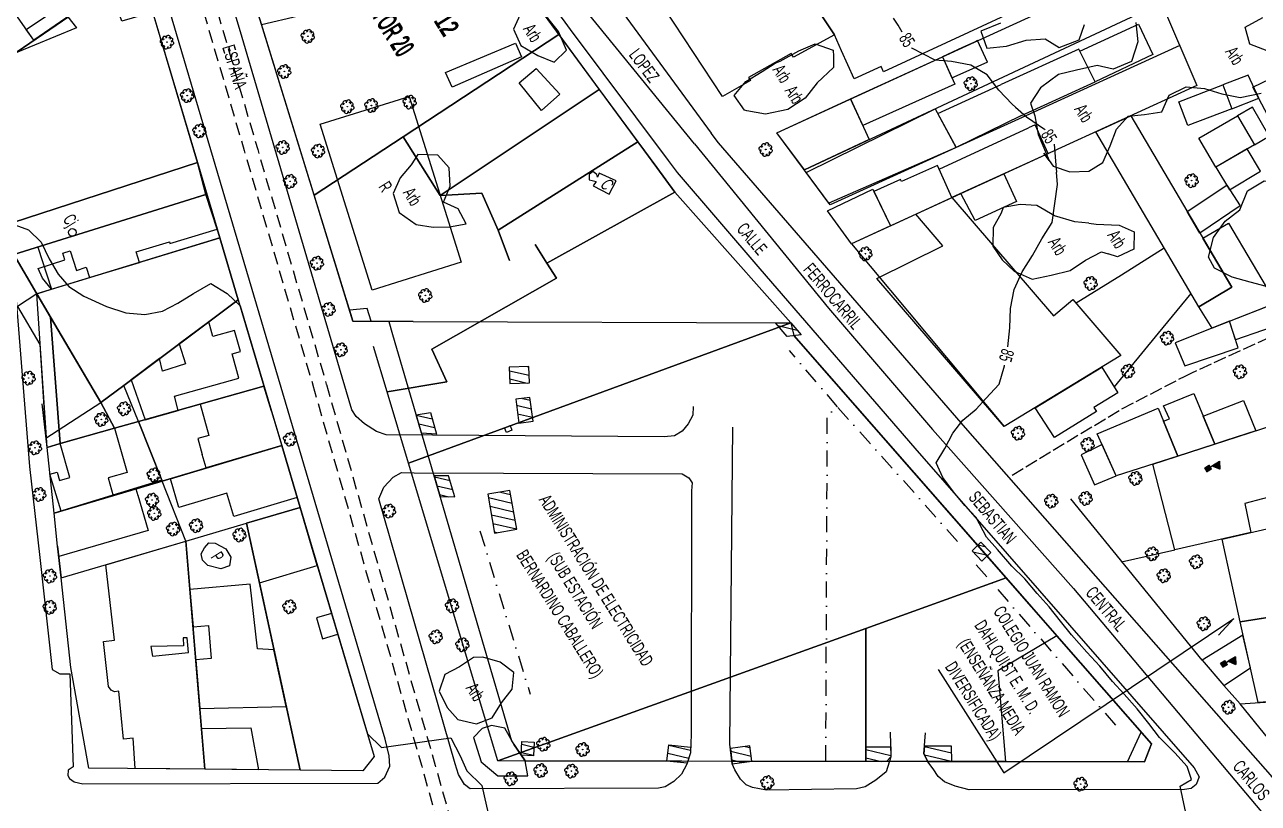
# Model space of a CAD drawing. Header units: millimetres. Extents: x 438774 to 440085, y 7202522 to 7203572.
# Drawn here: x 438891.7 to 439084, y 7203254.6 to 7203375.9 of the extents above; entities that cross this region are included whole.
import ezdxf

# ---------------------------------------------------------------- set-up
doc = ezdxf.new("R2010")
doc.units = ezdxf.units.MM
for name, pattern in [('00', [10, 0, -10]), ('06', [3, 2, -1]), ('17', [2.5, 2, -0.5]), ('DASHDOT2', [0.5, 0.25, -0.125, 0, -0.125])]:
    doc.linetypes.add(name, pattern=pattern)
for name, color, linetype in [('0211', 255, 'Continuous'), ('0220', 7, 'Continuous'), ('0222', 7, 'Continuous'), ('0409', 4, 'DASHDOT2'), ('0505', 1, 'Continuous'), ('0506', 1, 'Continuous'), ('0603', 1, 'Continuous'), ('0604', 7, 'Continuous'), ('0611', 30, 'Continuous'), ('0612', 7, 'Continuous'), ('0623', 30, 'Continuous'), ('0625', 7, 'Continuous'), ('0626', 7, 'Continuous'), ('0703', 6, 'Continuous'), ('0705', 242, 'Continuous'), ('0707', 7, 'Continuous'), ('0801', 10, 'Continuous'), ('0803', 160, 'Continuous'), ('0804', 170, 'Continuous'), ('0811', 10, 'Continuous'), ('0812', 7, 'Continuous'), ('0819', 10, 'Continuous'), ('0820', 7, 'Continuous'), ('0857', 255, 'Continuous'), ('0858', 7, 'Continuous'), ('1005', 3, 'Continuous'), ('1006', 3, 'Continuous'), ('1007', 3, 'Continuous'), ('curso de agua', 4, 'Continuous')]:
    doc.layers.add(name, color=color, linetype=linetype)
doc.styles.add('02', font='swissc.ttf')
doc.styles.add('03', font='swisscb.ttf')
doc.styles.add('04', font='swisscb.ttf')
doc.styles.get("Standard").update_dxf_attribs({"font": 'Arial.ttf'})
doc.linetypes.add('03', pattern='A,5,0,["I",Standard,S=2,R=0,X=0,Y=-1],0.1', length=5.1)
pattern_1 = [(347, (-5901522.1453, 3756752.6611), (0.28118881793, 1.21796258098), [])]

# ---------------------------------------------------------------- blocks, each defined once
blk = doc.blocks.new('09')
for p, q in [((-0.04, 0.01), (0.04, 0.01)), ((-0.02, 0.03), (0.02, 0.03)), ((0, 0.05), (0, 0.05)), ((-0.04, -0.01), (0.04, -0.01)), ((-0.02, -0.03), (0.02, -0.03))]:
    blk.add_line(p, q)
for points in [[(-0.61, 0.39), (-0.76, 0.34), (-0.88, 0.27), (-0.97, 0.13), (-1, 0), (-0.96, -0.15), (-0.88, -0.26), (-0.83, -0.31), (-0.73, -0.36), (-0.58, -0.38)], [(-0.12, 0.67), (-0.2, 0.77), (-0.32, 0.84), (-0.46, 0.87), (-0.62, 0.83), (-0.74, 0.77), (-0.81, 0.63), (-0.83, 0.49), (-0.83, 0.42), (-0.79, 0.32), (-0.69, 0.22), (-0.62, 0.16)], [(-0.41, 0.6), (-0.39, 0.72), (-0.35, 0.82), (-0.3, 0.88), (-0.18, 0.96), (-0.03, 1), (0.1, 0.96), (0.24, 0.87), (0.31, 0.75), (0.36, 0.62), (0.37, 0.55)], [(0.11, 0.66), (0.19, 0.71), (0.31, 0.78), (0.42, 0.81), (0.49, 0.81), (0.63, 0.78), (0.76, 0.7), (0.82, 0.58), (0.84, 0.41), (0.81, 0.28), (0.75, 0.16), (0.69, 0.06)], [(0.67, -0.42), (0.8, -0.38), (0.91, -0.29), (0.99, -0.14), (1.01, -0.01), (0.95, 0.14), (0.86, 0.24), (0.8, 0.29), (0.7, 0.32), (0.56, 0.34)], [(-0.14, -0.69), (-0.19, -0.75), (-0.3, -0.83), (-0.4, -0.87), (-0.48, -0.87), (-0.61, -0.83), (-0.74, -0.75), (-0.8, -0.63), (-0.83, -0.47), (-0.79, -0.33), (-0.7, -0.18), (-0.64, -0.12)], [(-0.38, -0.63), (-0.34, -0.76), (-0.26, -0.88), (-0.13, -0.97), (0.01, -1.01), (0.15, -0.97), (0.27, -0.88), (0.32, -0.83), (0.36, -0.73), (0.38, -0.57)], [(0.15, -0.7), (0.32, -0.83), (0.46, -0.87), (0.62, -0.85), (0.74, -0.79), (0.83, -0.66), (0.86, -0.52), (0.86, -0.45), (0.83, -0.34), (0.74, -0.24), (0.67, -0.18)]]:
    blk.add_lwpolyline(points)
blk.add_lwpolyline([(0, -0.05), (-0.05, 0), (0, 0.05), (0.05, 0)], close=True)
blk = doc.blocks.new('15')
for p, q in [((-0.38, 0.75), (0.37, 0.75)), ((-0.38, 0.73), (0.37, 0.73)), ((-0.38, 0.72), (0.37, 0.72)), ((-0.38, 0.7), (0.37, 0.7)), ((-0.38, 0.69), (0.37, 0.69)), ((-0.38, 0.67), (0.37, 0.67)), ((-0.38, 0.66), (0.37, 0.66)), ((-0.38, 0.64), (0.37, 0.64)), ((-0.38, 0.63), (0.37, 0.63)), ((-0.38, 0.61), (0.37, 0.61)), ((-0.38, 0.6), (0.37, 0.6)), ((-0.38, 0.58), (0.37, 0.58)), ((-0.38, 0.57), (0.37, 0.57)), ((-0.38, 0.55), (0.37, 0.55)), ((-0.38, 0.54), (0.37, 0.54)), ((-0.38, 0.52), (0.37, 0.52)), ((-0.38, 0.51), (0.37, 0.51)), ((-0.38, 0.49), (0.37, 0.49)), ((-0.38, 0.48), (0.37, 0.48)), ((-0.38, 0.46), (0.37, 0.46)), ((-0.38, 0.45), (0.37, 0.45)), ((-0.38, 0.43), (0.37, 0.43)), ((-0.38, 0.42), (0.37, 0.42)), ((-0.38, 0.4), (0.37, 0.4)), ((-0.38, 0.39), (0.37, 0.39)), ((-0.38, 0.37), (0.37, 0.37)), ((-0.38, 0.36), (0.37, 0.36)), ((-0.38, 0.34), (0.37, 0.34)), ((-0.38, 0.33), (0.37, 0.33)), ((-0.38, 0.31), (0.37, 0.31)), ((-0.38, 0.3), (0.37, 0.3)), ((-0.38, 0.28), (0.37, 0.28)), ((-0.38, 0.27), (0.37, 0.27)), ((-0.38, 0.25), (0.37, 0.25)), ((-0.38, 0.24), (0.37, 0.24)), ((-0.38, 0.22), (0.37, 0.22)), ((-0.38, 0.21), (0.37, 0.21)), ((-0.38, 0.19), (0.37, 0.19)), ((-0.38, 0.18), (0.37, 0.18)), ((-0.38, 0.16), (0.37, 0.16)), ((-0.38, 0.15), (0.37, 0.15)), ((-0.38, 0.13), (0.37, 0.13)), ((-0.38, 0.12), (0.37, 0.12)), ((-0.38, 0.1), (0.37, 0.1)), ((-0.38, 0.09), (0.37, 0.09)), ((-0.38, 0.07), (0.37, 0.07)), ((-0.38, 0.06), (0.37, 0.06)), ((-0.38, 0.04), (0.37, 0.04)), ((-0.38, 0.03), (0.37, 0.03)), ((-0.38, 0.01), (0.37, 0.01))]:
    blk.add_line(p, q)
for points in [[(0, 0), (0, 2.5), (1.05, 1.88), (0, 1.12)], [(-0.38, 0.75), (0.37, 0.75), (0.37, 0), (-0.38, 0)]]:
    blk.add_lwpolyline(points, close=True)
blk.add_lwpolyline([(0.01, 2.48), (0.01, 1.17), (1.02, 1.88), (0.03, 2.48), (0.03, 1.23), (0.97, 1.88), (0.04, 2.42), (0.04, 1.28), (0.93, 1.88), (0.06, 2.38), (0.06, 1.33), (0.89, 1.88), (0.07, 2.33), (0.07, 1.38), (0.84, 1.88), (0.09, 2.28), (0.09, 1.42), (0.79, 1.88), (0.1, 2.23), (0.1, 1.48), (0.75, 1.88), (0.12, 2.17), (0.12, 1.53), (0.7, 1.88), (0.13, 2.12), (0.13, 1.58), (0.66, 1.88), (0.15, 2.08), (0.15, 1.62), (0.61, 1.88), (0.16, 2.03), (0.16, 1.67), (0.55, 1.88), (0.18, 2), (0.18, 1.7), (0.51, 1.88), (0.19, 1.95), (0.19, 1.75), (0.46, 1.88), (0.21, 1.92), (0.21, 1.78), (0.42, 1.88), (0.22, 1.9), (0.22, 1.8), (0.37, 1.88), (0.24, 1.88), (0.24, 1.83), (0.3, 1.85), (0.24, 1.85)])

msp = doc.modelspace()

# ---------------------------------------------------------------- hatches: boundary and pattern name
at = {"layer": '0819'}
h = msp.add_hatch(dxfattribs=at)
h.set_pattern_fill('ANSI31', color=256, scale=10, angle=-58, style=0)
h.set_pattern_definition(pattern_1)
h.paths.add_polyline_path([(439026, 7203261.13), (439022.79, 7203261.14), (439022.79, 7203263.39), (439026.68, 7203263.4), (439026.71, 7203261.85)])
h.paths.add_polyline_path([(439040.74, 7203295.25), (439042.27, 7203293.68), (439040.87, 7203292.32), (439039.35, 7203293.9)])
h.paths.add_polyline_path([(439011.1, 7203329.41), (439012.74, 7203327.58), (439010.53, 7203327.31), (439008.75, 7203329.42)])
h.paths.add_polyline_path([(438955.52, 7203305.6), (438956.46, 7203302.38), (438958.77, 7203302.34), (438957.79, 7203305.62)])
h.paths.add_polyline_path([(438969.1, 7203262.12), (438969.22, 7203264.24), (438971.11, 7203264.13), (438971, 7203262.02)])
h.paths.add_polyline_path([(439002, 7203260.73), (439005.05, 7203261.17), (439004.71, 7203263.57), (439001.7, 7203263.14)])
h.paths.add_polyline_path([(438994.95, 7203260.84), (438991.81, 7203261.18), (438992.1, 7203263.72), (438995.5, 7203263.35), (438995.48, 7203262.48)])
h.paths.add_polyline_path([(438970.29, 7203322.63), (438967.25, 7203322.54), (438967.34, 7203319.98), (438970.37, 7203320.07)])
h.paths.add_polyline_path([(438970.94, 7203314.1), (438970.47, 7203317.81), (438968.24, 7203317.53), (438968.71, 7203313.82)])
h.paths.add_polyline_path([(438953.56, 7203312.27), (438952.73, 7203315.13), (438954.96, 7203315.48), (438955.88, 7203312.1)])
h.paths.add_polyline_path([(438963.92, 7203302.73), (438964.96, 7203296.69), (438968.4, 7203297.29), (438967.34, 7203303.32)])
h = msp.add_hatch(dxfattribs=at)
h.set_pattern_fill('ANSI31', color=256, scale=10, angle=-58, style=0)
h.set_pattern_definition(pattern_1)
h.paths.add_polyline_path([(439002, 7203260.73), (439005.05, 7203261.17), (439004.71, 7203263.57), (439001.7, 7203263.14)])
h.paths.add_polyline_path([(439002.66, 7203201.93), (438999.9, 7203201.06), (439000.83, 7203198.18), (439003.66, 7203199.08)], flags=16)
h.paths.add_polyline_path([(439016.4, 7203200.68), (439018.96, 7203196.45), (439016.7, 7203195.04), (439015.55, 7203194.24), (439016.04, 7203193.22), (439014.16, 7203191.96), (439010.13, 7203197.63), (439012.32, 7203199), (439011.7, 7203200.27), (439013.56, 7203201.34), (439014.34, 7203200.09)], flags=16)
h.paths.add_polyline_path([(439020.77, 7203216.37), (439031.97, 7203198.1), (439030.26, 7203197.03), (439029.56, 7203197.43), (439025.96, 7203197.1), (439019.16, 7203206.15), (439022.64, 7203208.23), (439018.24, 7203215.4)], flags=16)
h.paths.add_polyline_path([(438979.89, 7203206.02), (439006.02, 7203212.87), (439007.61, 7203206.84), (439010.67, 7203207.64), (439009.09, 7203213.68), (439013.35, 7203214.8), (439013.79, 7203213.12), (439015.3, 7203213.51), (439014.86, 7203215.19), (439017.34, 7203215.84), (439012.18, 7203231.85), (439007.24, 7203230.64), (439003.89, 7203239.71), (439007.13, 7203240.83), (439006.4, 7203244.55), (439018.12, 7203244.55), (439019.43, 7203241.05), (439027.45, 7203243.94), (439029.36, 7203238.44), (439021.36, 7203235.62), (439022.18, 7203233.31), (439023.19, 7203233.66), (439024.9, 7203228.8), (439028.23, 7203229.97), (439033.08, 7203216.21), (439036.67, 7203217.47), (439038.51, 7203212.19), (439037.59, 7203211.87), (439037.91, 7203210.95), (439038.83, 7203211.26), (439043.39, 7203198.19), (439040.3, 7203197.11), (439039.83, 7203198.48), (439038.02, 7203197.84), (439039.25, 7203194.3), (439041.9, 7203195.23), (439042.39, 7203193.53), (439017.45, 7203187.05), (439017.11, 7203188.37), (439014.16, 7203187.6), (439014.5, 7203186.29), (438988.83, 7203179.62)])
h = msp.add_hatch(dxfattribs=at)
h.set_pattern_fill('ANSI31', color=256, scale=10, angle=-58, style=0)
h.set_pattern_definition(pattern_1)
h.paths.add_polyline_path([(439032.48, 7203261.13), (439036.18, 7203261.11), (439036.14, 7203263.51), (439031.94, 7203263.52), (439031.85, 7203262.3)])

# ---------------------------------------------------------------- linework, layer by layer
at = {"layer": '0211', "linetype": '06', "flags": 128}
for points in [[(438859.81, 7203556.96), (438864.48, 7203547.19), (438870.17, 7203535.26), (438878.94, 7203509.2), (438885.21, 7203491.37), (438891.82, 7203469.71), (438904.26, 7203427.29), (438917.25, 7203385.95), (438925.92, 7203356.29), (438936.62, 7203319.77)], [(438936.62, 7203319.77), (438936.63, 7203319.71), (438953.6, 7203260.37), (438958.22, 7203243.97), (438972.02, 7203204.39), (438988.86, 7203156.88), (439011.03, 7203091.99), (439026.86, 7203043.33), (439035.12, 7203019.93), (439048.27, 7202981.12), (439066.84, 7202927.56), (439086.2, 7202870.18), (439102.38, 7202822.58), (439121.32, 7202767.09), (439140.64, 7202709.53), (439169.58, 7202624.26), (439177.4, 7202600.35), (439193.97, 7202552.48), (439203.7, 7202523.15)]]:
    msp.add_lwpolyline(points, dxfattribs=at)
at = {"layer": '0409', "ltscale": 10, "flags": 128}
for points in [[(439016.57, 7203261.15), (439016.8, 7203315.13), (439018.46, 7203316.27), (439010.92, 7203325.11)], [(439018.46, 7203316.27), (439037.13, 7203295.37)], [(438962.68, 7203297.05), (438970.49, 7203271.6)], [(439040.01, 7203291.75), (439062.44, 7203265.95)]]:
    msp.add_lwpolyline(points, dxfattribs=at)
at = {"layer": '0505', "linetype": 'Continuous', "flags": 128}
for points, elevation in [([(439028.47, 7203374.72), (439027.82, 7203375.77), (439027.1, 7203376.89)], 85), ([(439046.12, 7203363.03), (439045.61, 7203363.49), (439043.55, 7203365.67), (439041.72, 7203368.04), (439039.15, 7203369.59), (439036.16, 7203370.11), (439033.63, 7203370.35), (439029.95, 7203372.2)], 85), ([(439046.12, 7203363.03), (439047.86, 7203361.5), (439050.63, 7203359.59)], 85), ([(439052.14, 7203357.26), (439052.43, 7203353.98), (439052.52, 7203352.91)], 85), ([(439044.94, 7203325.7), (439045.25, 7203328.68), (439045.34, 7203331.68), (439045.92, 7203334.62), (439047.16, 7203337.36), (439048.75, 7203339.9), (439050.24, 7203342.5), (439051.83, 7203345.05), (439052.26, 7203348.01), (439052.66, 7203350.99), (439052.52, 7203352.91)], 85), ([(438889.61, 7203344.93), (438892.3, 7203343.93), (438894.29, 7203341.99), (438895.55, 7203339.42), (438896.96, 7203337.01), (438898.59, 7203335.09), (438900.94, 7203333.59), (438904.47, 7203331.99), (438907.49, 7203331.01), (438910.45, 7203330.74), (438913.2, 7203331.26), (438915.62, 7203332.49), (438918.06, 7203334.02), (438920.72, 7203335.54), (438923.3, 7203333.98), (438925.29, 7203332.09), (438930.17, 7203315.69)], 90), ([(439074.3, 7203245.56), (439071.77, 7203257.28), (439073.53, 7203258.29), (439072.86, 7203260.36), (439070.98, 7203262.46), (439068.59, 7203264.87), (439066.92, 7203267.04), (439065.07, 7203269.32), (439063.04, 7203271.59), (439061.26, 7203273.59), (439059.25, 7203275.98), (439057.26, 7203278.16), (439054.87, 7203280.84), (439053.12, 7203282.96), (439051.39, 7203285.21), (439049.5, 7203287.28), (439047.56, 7203289.57), (439045.57, 7203291.55), (439043.34, 7203294.11), (439041.62, 7203296.04), (439039.98, 7203299.11), (439038.21, 7203300.98), (439036.44, 7203303.12), (439034.8, 7203305.35), (439033.78, 7203307.64), (439035.09, 7203309.84), (439036.38, 7203312.24), (439037.94, 7203314.27), (439040.01, 7203315.99), (439041.52, 7203317.67), (439043.56, 7203319.86), (439044.39, 7203322.75)], 85), ([(438930.17, 7203315.69), (438945.13, 7203265.43), (438947.34, 7203263.3), (438958.15, 7203264.82), (438959.57, 7203261.98), (438960.61, 7203259.66), (438962.98, 7203257.39), (438965.28, 7203247.06), (438967.64, 7203246.18), (438968.74, 7203244.55), (438993.06, 7203244.55), (438996.91, 7203222.4), (438995.92, 7203220), (438994.96, 7203218.14), (438995.25, 7203214.82), (438996.17, 7203212.18), (438997.49, 7203209), (438998.89, 7203206.6), (439000.2, 7203204.06), (439001.2, 7203201.57)], 90)]:
    msp.add_lwpolyline(points, dxfattribs=dict(at, elevation=elevation))
at = {"layer": '0505', "linetype": '00', "elevation": 85, "flags": 128}
for points in [[(439029.95, 7203372.2), (439028.47, 7203374.72)], [(439050.63, 7203359.59), (439052.14, 7203357.26)], [(439044.39, 7203322.75), (439044.94, 7203325.7)]]:
    msp.add_lwpolyline(points, dxfattribs=at)
at = {"layer": '0603', "linetype": 'Continuous', "flags": 128}
for points in [[(438932.35, 7203317.08), (438908.67, 7203397.13), (438878.65, 7203497.93), (438877.3, 7203501.23), (438875.93, 7203504)], [(438940.79, 7203322.4), (438925.35, 7203374.77), (438909.95, 7203425.82)], [(438944.69, 7203313.7), (438943.36, 7203314.84), (438942.71, 7203315.89), (438940.79, 7203322.4)], [(438947.84, 7203258.67), (438948.65, 7203260.38), (438948.52, 7203262), (438947.88, 7203264.59), (438932.35, 7203317.08)], [(438961.14, 7203256.88), (438960.27, 7203257.54), (438959.33, 7203259.1), (438958.82, 7203260.77), (438946.93, 7203302.05), (438947.69, 7203303.83)], [(438995.57, 7203265.37), (438995.48, 7203262.48), (438994.92, 7203260.72), (438994.06, 7203259.16), (438992.91, 7203258.01), (438991.56, 7203257.17), (438990.5, 7203256.94), (438961.14, 7203256.88)], [(439074.76, 7203258.75), (439074.3, 7203257.51), (439073.51, 7203256.91), (439072.45, 7203256.73), (439038.9, 7203256.71), (439036.7, 7203257.28), (439035.07, 7203257.96), (439034.09, 7203258.78), (439033.29, 7203259.95), (439032.48, 7203261.07), (439031.85, 7203262.3), (439032.08, 7203265.59)], [(439026.71, 7203261.85), (439025.96, 7203259.5), (439024.36, 7203258.22), (439022.71, 7203257.18), (439021.35, 7203256.86), (439007.35, 7203256.66), (439005.14, 7203257.08), (439004.17, 7203257.49), (439003.29, 7203258.39), (439002.4, 7203259.81)], [(438898.51, 7203259.76), (438898.46, 7203258.95), (438898.72, 7203258.48), (438899.44, 7203257.94), (438900.79, 7203257.65), (438946.78, 7203257.76), (438947.84, 7203258.67)]]:
    msp.add_lwpolyline(points, dxfattribs=at)
at = {"layer": '0611', "linetype": 'Continuous', "flags": 128}
for points in [[(438909.95, 7203425.82), (438910.41, 7203427.55), (438911.33, 7203428.12), (438913.41, 7203428.89), (438931.47, 7203434.52), (438933.22, 7203434.44), (438934.47, 7203433.69), (438935.75, 7203431.84), (438961.27, 7203396.42), (438976.75, 7203375.1), (438991.98, 7203354.73)], [(439004.28, 7203429.3), (438966.5, 7203412.36), (438965.28, 7203411.87), (438964.53, 7203411.39), (438963.87, 7203410.59), (438963.57, 7203409.68), (438963.41, 7203409.08), (438963.32, 7203408.56), (438963.28, 7203407.9), (438963.31, 7203407.49), (438963.43, 7203407.12), (438998.72, 7203358.97)], [(439087.14, 7203257.64), (439086.45, 7203258.31), (439085.87, 7203259.04), (439080.45, 7203265.19), (439038.34, 7203313.06), (438999.84, 7203357.45), (438998.72, 7203358.97)], [(438991.98, 7203354.73), (438993.38, 7203352.83), (439006.31, 7203337.83), (439030.46, 7203309.94), (439073.99, 7203260.14), (439074.76, 7203258.75)], [(438887.18, 7203288.56), (438880.79, 7203351.15), (438883.13, 7203351.73), (438889.97, 7203338.15), (438892.49, 7203307.05), (438894.08, 7203292.91)], [(438995.88, 7203316.42), (438995.83, 7203315.08), (438995.11, 7203313.68), (438994.16, 7203312.55), (438993, 7203311.86), (438991.4, 7203311.7), (438948.04, 7203311.97), (438946.53, 7203312.52), (438944.69, 7203313.7)], [(439002.4, 7203259.81), (439002, 7203260.73), (439001.61, 7203263.82), (439002.06, 7203313.17)], [(438947.69, 7203303.83), (438949.16, 7203305.39), (438950.43, 7203306.11), (438952.44, 7203306.07), (438994.16, 7203305.94), (438995.24, 7203305.31), (438995.73, 7203304.52), (438995.66, 7203303.27), (438995.57, 7203265.37)], [(438894.07, 7203292.91), (438896.03, 7203275.47), (438897.21, 7203274.76), (438898.76, 7203274.77), (438899.3, 7203260.3), (438898.51, 7203259.76)], [(439026.62, 7203265.67), (439026.71, 7203261.85)]]:
    msp.add_lwpolyline(points, dxfattribs=at)
at = {"layer": '0623', "linetype": '17', "flags": 128}
for points in [[(439072.57, 7203321.15), (439073.58, 7203321.66), (439086.34, 7203327.45), (439095.09, 7203331.92), (439103.5, 7203335.65), (439121.45, 7203343.49), (439126.06, 7203345.69), (439139.65, 7203351.69), (439153.29, 7203357.51), (439163.39, 7203359.94), (439172, 7203359.46), (439187.7, 7203359.29), (439203.14, 7203357.68), (439212.76, 7203357.83), (439222.1, 7203358.88), (439227.42, 7203358.08)], [(439045.6, 7203305.7), (439062.54, 7203315.96), (439072.57, 7203321.15)]]:
    msp.add_lwpolyline(points, dxfattribs=at)
at = {"layer": '0625', "linetype": '03', "flags": 128}
for points in [[(438996.11, 7203357.33), (438979.61, 7203377.56), (438957.44, 7203406.97), (438938.85, 7203435.12), (438911.64, 7203479.23), (438908.69, 7203483.53), (438903.22, 7203492.45), (438898.42, 7203499.53), (438892.43, 7203506.96), (438885.09, 7203516.71), (438876.89, 7203526.94), (438868.33, 7203536.55), (438859.51, 7203544.6), (438851.03, 7203552.09), (438845.79, 7203556.96)], [(438996.11, 7203357.33), (439016.98, 7203331.71), (439033.19, 7203312.84), (439055.15, 7203288.07), (439081.99, 7203256.25), (439096.88, 7203238.54), (439112.87, 7203221.86), (439133.59, 7203197.24), (439164.21, 7203160.13), (439195.54, 7203121.85), (439209.33, 7203104.61)]]:
    msp.add_lwpolyline(points, dxfattribs=at)
at = {"layer": '0703', "linetype": 'Continuous', "flags": 128}
for points in [[(438891.26, 7203446.38), (438895.12, 7203433.45), (438897.03, 7203427.03), (438899.53, 7203418.68), (438904.08, 7203403.41), (438909.64, 7203384.72), (438918.65, 7203354.41), (438920.12, 7203349.47), (438922.15, 7203342.68), (438925.01, 7203333.04), (438929.02, 7203319.56), (438930.18, 7203315.7)], [(438952.27, 7203329.65), (438942.88, 7203329.68), (438936.82, 7203349.3), (438928.61, 7203375.89), (438926.03, 7203384.25), (438922.03, 7203397.22), (438913.6, 7203424.52), (438914.71, 7203426.59), (438931.02, 7203431.63), (438933.75, 7203430.34), (438944.16, 7203416.19), (438950.15, 7203408.06), (438956.18, 7203399.85), (438974.98, 7203374.32), (438981.26, 7203365.78), (438987.25, 7203357.64), (438990.22, 7203353.61)], [(438990.22, 7203353.61), (438993.02, 7203349.81), (439011.1, 7203329.41), (439011.58, 7203327.45), (439044.66, 7203289.7), (439052.57, 7203280.67), (439067.3, 7203263.87), (439066.21, 7203261.07), (439044.55, 7203261.11), (439022.79, 7203261.14), (438965.45, 7203261.23), (438951.55, 7203307.6), (438948.22, 7203318.69), (438946.1, 7203325.76)], [(438930.17, 7203315.69), (438931.78, 7203310.31), (438934.64, 7203300.68), (438937.33, 7203291.64), (438946.18, 7203261.9), (438944.44, 7203259.65), (438934.67, 7203259.75), (438919.8, 7203259.91), (438901.75, 7203260.09), (438898.9, 7203275.74), (438897.39, 7203289.72), (438896.86, 7203294.66)]]:
    msp.add_lwpolyline(points, dxfattribs=at)
at = {"layer": '0705', "linetype": 'Continuous', "flags": 128}
for points in [[(438845.31, 7203379.44), (438862.31, 7203386.37), (438904.08, 7203403.41), (438909.64, 7203384.72), (438877.5, 7203362.77), (438881.95, 7203354.7), (438879.23, 7203352.79), (438858.84, 7203353.28), (438848.6, 7203371.06), (438849.78, 7203371.75), (438845.88, 7203378.48)], [(438956.18, 7203399.85), (438974.98, 7203374.32), (438950.72, 7203358.41), (438936.82, 7203349.3), (438928.61, 7203375.89), (438934.4, 7203377.27), (438941.63, 7203384.77)], [(438909.64, 7203384.72), (438918.65, 7203354.41), (438920.12, 7203349.47), (438893.76, 7203341.22), (438895.91, 7203334.67), (438922.15, 7203342.68), (438925.01, 7203333.04), (438907.19, 7203319.7), (438903.59, 7203317.01), (438895.75, 7203330.34), (438893.61, 7203333.96), (438890.02, 7203340.06), (438887.65, 7203344.35), (438881.9, 7203354.78), (438877.5, 7203362.77)], [(438974.98, 7203374.32), (438981.26, 7203365.78), (438956.48, 7203349.25), (438950.72, 7203358.41)], [(438981.26, 7203365.78), (438987.25, 7203357.64), (438965.53, 7203343.88), (438962.96, 7203349.64), (438956.48, 7203349.25)], [(438922.15, 7203342.68), (438920.12, 7203349.47), (438893.76, 7203341.22), (438895.91, 7203334.67)], [(438973.12, 7203338.73), (438993.02, 7203349.81), (439011.1, 7203329.41), (438951.55, 7203307.6), (438948.22, 7203318.69), (438957.49, 7203320.27), (438955.15, 7203325.33), (438974.58, 7203336.39)], [(438893.61, 7203333.96), (438893.61, 7203333.96), (438895.75, 7203330.34), (438897.28, 7203310.62), (438895.21, 7203310.03)], [(438925.01, 7203333.04), (438929.02, 7203319.56), (438909.45, 7203314.05), (438905.74, 7203313.01), (438903.59, 7203317.01), (438907.19, 7203319.7)], [(438895.75, 7203330.34), (438903.59, 7203317.01), (438905.74, 7203313.01), (438897.28, 7203310.62)], [(438951.55, 7203307.6), (439011.1, 7203329.41), (439011.58, 7203327.45), (439044.66, 7203289.7), (439022.81, 7203281.85), (438965.45, 7203261.23)], [(438896.31, 7203299.79), (438895.21, 7203310.03), (438897.28, 7203310.62), (438905.74, 7203313.01), (438909.45, 7203314.05), (438913.09, 7203304.91)], [(438928.31, 7203288.92), (438934.67, 7203259.75), (438919.8, 7203259.91), (438916.86, 7203295.44), (438926.28, 7203298.21)], [(438897.39, 7203289.72), (438916.86, 7203295.44), (438919.8, 7203259.91), (438901.75, 7203260.09), (438898.9, 7203275.74)], [(438928.31, 7203288.92), (438937.33, 7203291.64), (438946.18, 7203261.9), (438944.44, 7203259.65), (438934.67, 7203259.75)], [(439022.81, 7203281.85), (439044.66, 7203289.7), (439052.57, 7203280.67), (439043.35, 7203275.26), (439044.55, 7203261.11), (439022.79, 7203261.14)], [(438965.45, 7203261.23), (439022.81, 7203281.85), (439022.79, 7203261.14)], [(439044.55, 7203261.11), (439066.21, 7203261.07), (439067.3, 7203263.87), (439052.57, 7203280.67), (439043.35, 7203275.26)]]:
    msp.add_lwpolyline(points, close=True, dxfattribs=at)
for points in [[(438952.27, 7203329.65), (438942.88, 7203329.68), (438936.82, 7203349.3), (438950.72, 7203358.41), (438956.48, 7203349.25), (438962.96, 7203349.64), (438965.53, 7203343.88), (438967.28, 7203339.13)], [(438967.28, 7203339.13), (438965.53, 7203343.88), (438987.25, 7203357.64), (438990.22, 7203353.61)], [(438990.22, 7203353.61), (438993.02, 7203349.81), (438973.12, 7203338.73), (438971.29, 7203341.66)], [(438971.29, 7203341.66), (438973.12, 7203338.73), (438974.58, 7203336.39), (438955.15, 7203325.33), (438957.49, 7203320.27), (438948.22, 7203318.69), (438946.1, 7203325.76)], [(438896.86, 7203294.67), (438896.31, 7203299.79), (438913.09, 7203304.91), (438909.45, 7203314.05), (438929.02, 7203319.56), (438930.18, 7203315.7)], [(438930.17, 7203315.69), (438931.78, 7203310.31), (438913.14, 7203304.77), (438913.09, 7203304.91)], [(438896.86, 7203294.66), (438897.39, 7203289.72), (438916.86, 7203295.44), (438926.28, 7203298.21), (438934.64, 7203300.68), (438931.78, 7203310.31), (438913.14, 7203304.77), (438913.09, 7203304.91)]]:
    msp.add_lwpolyline(points, dxfattribs=at)
at = {"layer": '0705'}
msp.add_lwpolyline([(438934.64, 7203300.68), (438926.28, 7203298.21), (438928.31, 7203288.92), (438937.33, 7203291.64), (438934.64, 7203300.68)], close=True, dxfattribs=at)
at = {"layer": '0707', "linetype": 'Continuous', "flags": 128}
for points in [[(438891.26, 7203446.38), (438895.12, 7203433.45), (438897.03, 7203427.03), (438904.08, 7203403.41), (438909.64, 7203384.72), (438918.65, 7203354.41), (438922.15, 7203342.68), (438925.01, 7203333.04), (438929.02, 7203319.56), (438930.18, 7203315.7)], [(438990.22, 7203353.61), (438933.75, 7203430.34), (438931.02, 7203431.63), (438914.71, 7203426.59), (438913.6, 7203424.52), (438942.88, 7203329.68), (438952.27, 7203329.65)], [(439060.66, 7203398.08), (439068.88, 7203379.24), (439043.4, 7203367.34)], [(438890.02, 7203340.06), (438887.65, 7203344.35), (438877.5, 7203362.77), (438909.64, 7203384.72)], [(439039.73, 7203373.16), (439066.23, 7203385.32)], [(439068.88, 7203379.24), (439074.39, 7203366.39), (439050.81, 7203355.61)], [(439008.96, 7203359.05), (439039.73, 7203373.16)], [(439071.73, 7203372.61), (439047.14, 7203361.42)], [(439043.4, 7203367.34), (439013.28, 7203353.28)], [(439047.14, 7203361.42), (439017.26, 7203347.81), (439008.96, 7203359.05)], [(439050.81, 7203355.61), (439020.56, 7203341.76)], [(438887.65, 7203344.35), (438918.65, 7203354.41)], [(438952.26, 7203329.65), (439011.1, 7203329.41), (438993.02, 7203349.81), (438990.22, 7203353.61)], [(438925.01, 7203333.04), (438907.19, 7203319.7), (438903.59, 7203317.01), (438893.61, 7203333.96), (438890.02, 7203340.06), (438920.12, 7203349.47)], [(438922.15, 7203342.68), (438893.61, 7203333.96)], [(439020.56, 7203341.76), (439044.37, 7203313.27)], [(439069.3, 7203341.05), (439062.63, 7203336.88)], [(439062.63, 7203336.88), (439055.57, 7203332.49)], [(439073.44, 7203334.01), (439068.35, 7203327.83)], [(438948.47, 7203329.66), (438949.07, 7203327.63)], [(438949.07, 7203327.63), (438967.61, 7203264.31), (438969.71, 7203261.22), (439066.21, 7203261.07), (439067.3, 7203263.87), (439011.58, 7203327.45)], [(439068.35, 7203327.83), (439061.48, 7203319.48)], [(438929.02, 7203319.56), (438909.45, 7203314.05), (438895.21, 7203310.03)], [(438913.09, 7203304.91), (438909.45, 7203314.05), (438907.19, 7203319.7)], [(438896.86, 7203294.66), (438896.31, 7203299.77), (438895.21, 7203310.03), (438894.47, 7203316.81)], [(438930.17, 7203315.69), (438931.78, 7203310.31), (438934.64, 7203300.68), (438946.18, 7203261.9), (438944.44, 7203259.65), (438934.67, 7203259.75), (438919.8, 7203259.91), (438901.75, 7203260.09)], [(438912.61, 7203304.61), (438913.14, 7203304.77), (438931.78, 7203310.31)], [(438896.31, 7203299.77), (438912.62, 7203304.62)], [(438916.86, 7203295.44), (438913.14, 7203304.77), (438913.09, 7203304.91)], [(439075.21, 7203276.91), (439054.76, 7203302)], [(438897.39, 7203289.72), (438916.86, 7203295.44), (438926.28, 7203298.21), (438934.64, 7203300.68)], [(438926.28, 7203298.21), (438934.67, 7203259.75)], [(438898.9, 7203275.74), (438897.39, 7203289.72), (438896.86, 7203294.66)], [(438916.86, 7203295.44), (438919.8, 7203259.91)], [(439062.64, 7203292.23), (439070.93, 7203294.07)], [(439078.59, 7203272.93), (439081.13, 7203270.1)]]:
    msp.add_lwpolyline(points, dxfattribs=at)
at = {"layer": '0801', "linetype": 'Continuous', "flags": 128}
for points in [[(439000.49, 7203364.7), (438988.44, 7203383.02), (439006.15, 7203394.68), (439015.19, 7203380.89), (439013.94, 7203380.31), (439017.91, 7203374.28), (439011.54, 7203370.82), (439011.18, 7203371.37), (439004.52, 7203367.64), (439004.81, 7203367.2), (439000.49, 7203364.7)], [(438878.31, 7203363.33), (438893.14, 7203373.46), (438879.25, 7203393.29), (438873.76, 7203391.05), (438873.93, 7203390.61), (438864.36, 7203384.04), (438878.31, 7203363.33)], [(438905.06, 7203381.59), (438898.46, 7203377.08), (438899.82, 7203375.36), (438890, 7203371.31), (438878.31, 7203363.33), (438887.65, 7203344.35), (438918.65, 7203354.41), (438911.69, 7203377.84), (438906.86, 7203376.41), (438905.06, 7203381.59)], [(438899.8, 7203378.01), (438893.14, 7203373.46), (438891.97, 7203375.12), (438899.18, 7203380.02), (438899.8, 7203378.01)], [(439056.17, 7203371.76), (439065.28, 7203375.94), (439067.55, 7203371.2), (439058.53, 7203366.96), (439056.17, 7203371.76)], [(438969.14, 7203370.87), (438958.36, 7203366.12), (438957.33, 7203368.44), (438968.2, 7203372.99), (438969.14, 7203370.87)], [(438971.43, 7203369.06), (438975.13, 7203365.03), (438972.25, 7203362.52), (438968.78, 7203366.81), (438971.43, 7203369.06)], [(439020.44, 7203364.32), (439034.75, 7203370.87), (439036.66, 7203366.61), (439022.33, 7203360.17), (439020.44, 7203364.32)], [(439092.5, 7203364.03), (439085.9, 7203360.84), (439083.12, 7203366.14), (439089.91, 7203369.39), (439092.5, 7203364.03)], [(439078.42, 7203366.48), (439079.84, 7203362.78), (439084.03, 7203364.4), (439082.4, 7203368.01), (439078.42, 7203366.48)], [(439071.58, 7203363.86), (439078.42, 7203366.48), (439079.84, 7203362.78), (439073, 7203360.16), (439071.58, 7203363.86)], [(438951.66, 7203364.69), (438959.73, 7203338.87), (438945.88, 7203334.53), (438937.78, 7203360.36), (438951.66, 7203364.69)], [(439008.96, 7203359.05), (439020.44, 7203364.32), (439023.34, 7203357.97), (439013.25, 7203353.25), (439008.96, 7203359.05)], [(439036.9, 7203356.75), (439017.05, 7203348.09), (439013.52, 7203352.87), (439033.63, 7203362.78), (439036.9, 7203356.75)], [(439064.08, 7203361.67), (439079.82, 7203334.99), (439074.67, 7203331.94), (439058.62, 7203359.17), (439064.08, 7203361.67)], [(439080.74, 7203361.69), (439083.37, 7203357.18), (439077.34, 7203353.67), (439074.71, 7203358.18), (439080.74, 7203361.69)], [(439080.74, 7203361.69), (439083.37, 7203357.18), (439085.68, 7203358.51), (439083.05, 7203363.03), (439080.74, 7203361.69)], [(439079.48, 7203350.17), (439084.29, 7203353.03), (439082.23, 7203356.52), (439077.34, 7203353.67), (439079.48, 7203350.17)], [(438918.65, 7203354.41), (438887.65, 7203344.35), (438890.02, 7203340.06), (438919.94, 7203349.42), (438918.65, 7203354.41)], [(439026.67, 7203344.55), (439036.23, 7203348.94), (439033.97, 7203353.96), (439028.35, 7203351.44), (439028.2, 7203351.78), (439024.03, 7203349.91), (439026.67, 7203344.55)], [(438983.9, 7203351.54), (438981.27, 7203352.76), (438980.97, 7203352.14), (438980.89, 7203352.55), (438980.27, 7203353.01), (438979.7, 7203352.55), (438979.7, 7203351.7), (438980.18, 7203351.59), (438980.78, 7203351.45), (438980.32, 7203350.79), (438982.82, 7203349.45), (438983.9, 7203351.54)], [(439037.63, 7203349.58), (439044.29, 7203352.62), (439046.27, 7203348.31), (439039.86, 7203345.35), (439037.63, 7203349.58)], [(439020.56, 7203341.76), (439016.85, 7203346.9), (439023.87, 7203350.24), (439026.67, 7203344.55), (439020.56, 7203341.76)], [(439072.89, 7203346.75), (439079.05, 7203350.87), (439081.16, 7203347.64), (439074.85, 7203343.42), (439072.89, 7203346.75)], [(438919.94, 7203349.42), (438890.02, 7203340.06), (438893.61, 7203333.96), (438895.91, 7203334.67), (438894.52, 7203336.38), (438893.82, 7203337.9), (438898, 7203339.23), (438897.67, 7203340.26), (438898.83, 7203340.63), (438899.78, 7203337.6), (438901.31, 7203338.08), (438901.81, 7203336.47), (438909.6, 7203338.85), (438909.11, 7203340.47), (438914.28, 7203342.06), (438914.37, 7203341.77), (438921.75, 7203344.02), (438919.94, 7203349.42)], [(439036.23, 7203348.94), (439052.07, 7203330.5), (439055.07, 7203333.08), (439062.55, 7203324.36), (439044.37, 7203313.27), (439024.53, 7203336.34), (439034.8, 7203341.44), (439030.57, 7203346.34), (439036.23, 7203348.94)], [(439074.67, 7203331.94), (439079.82, 7203334.99), (439075.33, 7203342.62), (439079.33, 7203344.97), (439086.69, 7203332.51), (439076.79, 7203328.63), (439074.67, 7203331.94)], [(438922.15, 7203342.68), (438893.61, 7203333.96), (438903.59, 7203317.01), (438925.01, 7203333.04), (438922.15, 7203342.68)], [(438903.59, 7203317.01), (438893.61, 7203333.96), (438890.62, 7203331.99), (438894.09, 7203326.06), (438895.05, 7203311.47), (438903.59, 7203317.01)], [(439079.45, 7203329.68), (439087.57, 7203332.86), (439088.8, 7203329.7), (439080.4, 7203326.79), (439079.45, 7203329.68)], [(438942.88, 7203329.68), (438945.7, 7203329.68), (438945.11, 7203331.68), (438942.34, 7203331.42), (438942.88, 7203329.68)], [(438910.51, 7203314.35), (438915.67, 7203315.8), (438915.05, 7203317.99), (438925.11, 7203320.82), (438924.04, 7203324.62), (438925.35, 7203324.99), (438924.43, 7203328.25), (438921.06, 7203327.3), (438920.4, 7203329.6), (438915.82, 7203326.17), (438916.79, 7203323.03), (438913.21, 7203321.93), (438912.74, 7203323.86), (438908.32, 7203320.55), (438910.51, 7203314.35)], [(439079.45, 7203329.68), (439070.99, 7203326.34), (439072.5, 7203322.72), (439080.81, 7203325.54), (439079.45, 7203329.68)], [(439049.2, 7203316.22), (439059.58, 7203322.55), (439062.06, 7203318.52), (439058.35, 7203316.23), (439058.73, 7203315.61), (439052.18, 7203311.57), (439049.2, 7203316.22)], [(439071.4, 7203308.66), (439069.17, 7203314.12), (439070.1, 7203314.49), (439069.18, 7203316.52), (439073.92, 7203318.42), (439077.19, 7203310.55), (439071.4, 7203308.66)], [(439058.87, 7203312.14), (439068.35, 7203316.14), (439071.4, 7203308.66), (439061.81, 7203305.61), (439058.87, 7203312.14)], [(438897.28, 7203310.62), (438905.74, 7203313.01), (438907.68, 7203306.13), (438904.74, 7203305.31), (438905.52, 7203302.51), (438897.39, 7203300.09), (438895.66, 7203305.84), (438896.8, 7203306.17), (438897.17, 7203304.88), (438898.77, 7203305.35), (438897.28, 7203310.62)], [(438914.43, 7203305.15), (438931.78, 7203310.31), (438934.17, 7203302.23), (438924.31, 7203299.29), (438923.23, 7203302.9), (438915.76, 7203300.67), (438914.43, 7203305.15)], [(439061.81, 7203305.61), (439059.61, 7203310.5), (439056.35, 7203308.9), (439058.46, 7203304.19), (439061.81, 7203305.61)], [(438934.64, 7203300.68), (438939.55, 7203284.19), (438937.19, 7203283.49), (438938.16, 7203280.24), (438940.51, 7203280.93), (438946.18, 7203261.9), (438944.44, 7203259.65), (438934.67, 7203259.75), (438926.28, 7203298.21), (438934.64, 7203300.68)], [(438919.8, 7203259.91), (438908.95, 7203260.02), (438908.61, 7203264.75), (438907.12, 7203264.62), (438906.38, 7203272.05), (438905.73, 7203271.98), (438905.19, 7203272.2), (438904.81, 7203272.78), (438904.02, 7203279.8), (438905.71, 7203279.99), (438904.38, 7203291.77), (438916.86, 7203295.44), (438919.8, 7203259.91)], [(438917.48, 7203287.92), (438917.96, 7203282.09), (438920.38, 7203282.29), (438920.81, 7203277.14), (438918.39, 7203276.94), (438919.01, 7203269.35), (438932.5, 7203269.69), (438930.58, 7203278.51), (438928.03, 7203278.68), (438926.88, 7203288.75), (438917.48, 7203287.92)], [(438916.47, 7203279.15), (438911.38, 7203279.01), (438911.64, 7203277.53), (438917.25, 7203278.07), (438917.06, 7203280.36), (438916.42, 7203280.37), (438916.47, 7203279.15)], [(439103.83, 7203269.97), (439103.73, 7203258.42), (439092.29, 7203258.51), (439089.4, 7203259.92), (439081.13, 7203270.1), (439088.93, 7203270.64), (439090.68, 7203268.16), (439092.6, 7203269.91), (439094.06, 7203268.09), (439094.05, 7203270.99), (439101.51, 7203271.51), (439101.57, 7203269.9), (439103.83, 7203269.97)], [(438919.8, 7203259.91), (438919.27, 7203266.25), (438926.96, 7203266.38), (438928.16, 7203259.82), (438919.8, 7203259.91)], [(439067.3, 7203263.87), (439066.21, 7203261.07), (439063.58, 7203261.08), (439065.69, 7203265.71), (439067.3, 7203263.87)]]:
    msp.add_lwpolyline(points, close=True, dxfattribs=at)
for points in [[(439055.04, 7203394.53), (439056.75, 7203390.82), (439051.9, 7203388.57), (439052.46, 7203387.34), (439050.26, 7203386.32), (439051.86, 7203382.88), (439045.83, 7203380.07), (439046.65, 7203378.29), (439038.8, 7203374.64)], [(439019.03, 7203371.8), (439017.91, 7203374.28), (439013.94, 7203380.31)], [(439038.8, 7203374.64), (439025.58, 7203368.51), (439025.18, 7203369.35), (439021, 7203367.41), (439019.03, 7203371.8)], [(439039.73, 7203373.16), (439037.87, 7203372.31), (439037.86, 7203372.3), (439034.75, 7203370.87), (439036.22, 7203367.57), (439041.72, 7203370.01)], [(439040.21, 7203373.38), (439039.73, 7203373.16)], [(439041.72, 7203370.01), (439041.77, 7203370.02), (439040.21, 7203373.38)], [(439046.98, 7203361.68), (439058.53, 7203366.96), (439056.02, 7203372.08), (439043.9, 7203366.56)], [(439046.98, 7203361.68), (439036.9, 7203356.75), (439034.01, 7203362.05), (439043.9, 7203366.56)], [(439050.81, 7203355.61), (439036.23, 7203348.94), (439034.25, 7203353.35), (439048.17, 7203359.79)], [(439050.81, 7203355.61), (439051.24, 7203355.8), (439049.18, 7203360.26), (439048.17, 7203359.79)], [(438930.17, 7203315.69), (438929.02, 7203319.56), (438919.06, 7203316.77), (438920.42, 7203311.91), (438918.7, 7203311.41), (438919.37, 7203308.91)], [(439076.29, 7203315.24), (439081.67, 7203317.34), (439083.57, 7203312.64), (439078.91, 7203311.11)], [(438930.18, 7203315.65), (438931.78, 7203310.31), (438920, 7203306.83), (438919.37, 7203308.91)], [(439077.19, 7203310.55), (439075.39, 7203314.89), (439076.29, 7203315.24)], [(439078.91, 7203311.11), (439077.19, 7203310.55)], [(438896.31, 7203299.77), (438909.07, 7203303.56), (438909.37, 7203302.56)], [(438909.38, 7203302.57), (438910.99, 7203297.11), (438897.04, 7203293.02), (438896.86, 7203294.66)], [(438896.86, 7203294.66), (438896.31, 7203299.77)]]:
    msp.add_lwpolyline(points, dxfattribs=at)
at = {"layer": '0803', "linetype": 'Continuous', "flags": 128}
for points in [[(438967.64, 7203312.72), (438966.8, 7203312.38), (438966.52, 7203313.1), (438967.36, 7203313.45), (438967.64, 7203312.72)], [(438920.44, 7203295.15), (438921.43, 7203295.12), (438923.07, 7203294.22), (438923.84, 7203292.96), (438923.63, 7203291.58), (438922.28, 7203291.11), (438920.26, 7203291.64), (438919.45, 7203292.48), (438919.22, 7203293.46), (438919.75, 7203294.37), (438920.44, 7203295.15)], [(438961.68, 7203264.83), (438962.84, 7203261.05), (438965.48, 7203258.87), (438970.12, 7203258.87), (438969.71, 7203261.22), (438968.02, 7203263.71), (438966.56, 7203266.3), (438964.46, 7203266.71), (438963.01, 7203266.26), (438961.68, 7203264.83)]]:
    msp.add_lwpolyline(points, close=True, dxfattribs=at)
at = {"layer": '0811', "linetype": 'Continuous', "flags": 128}
for points in [[(439078.91, 7203311.11), (439092.18, 7203315.44), (439095.61, 7203304.88), (439084.64, 7203302.02)], [(439084.64, 7203302.02), (439081.85, 7203301.29), (439082.79, 7203296.77), (439070.93, 7203294.07), (439067.53, 7203307.43), (439078.91, 7203311.11)], [(439095.33, 7203285.1), (439081.12, 7203282.87), (439078.32, 7203295.75), (439087.31, 7203297.8)]]:
    msp.add_lwpolyline(points, dxfattribs=at)
for points in [[(439081.12, 7203282.87), (439094.03, 7203284.89), (439096.96, 7203271.2), (439083.93, 7203270.29), (439081.12, 7203282.87)], [(439075.21, 7203276.91), (439078.59, 7203272.93), (439082.74, 7203275.68), (439081.56, 7203280.79), (439075.21, 7203276.91)]]:
    msp.add_lwpolyline(points, close=True, dxfattribs=at)
at = {"layer": '0812', "linetype": 'Continuous', "flags": 128}
msp.add_lwpolyline([(439034.06, 7203275.43), (439044.29, 7203259.35), (439080.14, 7203283.37), (439077.78, 7203280.81)], dxfattribs=at)
at = {"layer": '0819', "linetype": 'Continuous', "flags": 128}
for points in [[(439011.1, 7203329.41), (439012.74, 7203327.58), (439010.53, 7203327.31), (439008.75, 7203329.42), (439011.1, 7203329.41)], [(438970.29, 7203322.63), (438967.25, 7203322.54), (438967.34, 7203319.98), (438970.37, 7203320.07), (438970.29, 7203322.63)], [(438970.94, 7203314.1), (438970.47, 7203317.81), (438968.24, 7203317.53), (438968.71, 7203313.82), (438970.94, 7203314.1)], [(438953.56, 7203312.27), (438952.73, 7203315.13), (438954.96, 7203315.48), (438955.88, 7203312.1), (438953.56, 7203312.27)], [(438955.52, 7203305.6), (438956.46, 7203302.38), (438958.77, 7203302.34), (438957.79, 7203305.62), (438955.52, 7203305.6)], [(438963.92, 7203302.73), (438964.96, 7203296.69), (438968.4, 7203297.29), (438967.34, 7203303.32), (438963.92, 7203302.73)], [(439040.74, 7203295.25), (439042.27, 7203293.68), (439040.87, 7203292.32), (439039.35, 7203293.9), (439040.74, 7203295.25)], [(438969.1, 7203262.12), (438969.22, 7203264.24), (438971.11, 7203264.13), (438971, 7203262.02), (438969.1, 7203262.12)], [(438994.95, 7203260.84), (438991.81, 7203261.18), (438992.1, 7203263.72), (438995.5, 7203263.35), (438995.48, 7203262.48), (438994.95, 7203260.84)], [(439002, 7203260.73), (439005.05, 7203261.17), (439004.71, 7203263.57), (439001.7, 7203263.14), (439002, 7203260.73)], [(439026, 7203261.13), (439022.79, 7203261.14), (439022.79, 7203263.39), (439026.68, 7203263.4), (439026.71, 7203261.85), (439026, 7203261.13)], [(439032.48, 7203261.13), (439036.18, 7203261.11), (439036.14, 7203263.51), (439031.94, 7203263.52), (439031.85, 7203262.3), (439032.48, 7203261.13)]]:
    msp.add_lwpolyline(points, close=True, dxfattribs=at)
at = {"layer": '0857'}
msp.add_circle((438899.17, 7203343.51, 95.22), 0.6, dxfattribs=at)
at = {"layer": '1005'}
for points in [[(438969.19, 7203378.03), (438967.88, 7203375.16), (438969.06, 7203372.61), (438971.7, 7203371.05), (438974.26, 7203370.03), (438976.14, 7203371.88), (438974.92, 7203374.82), (438973.24, 7203376.87), (438970.92, 7203378.21)], [(438951.94, 7203354.05), (438950.23, 7203352.03), (438949.14, 7203349.57), (438950.11, 7203346.64), (438952.73, 7203344.74), (438955.38, 7203344.32), (438957.95, 7203344.39), (438960.54, 7203344.84), (438959.28, 7203347.19), (438956.97, 7203348.23), (438958.04, 7203350.73), (438957.88, 7203353.58), (438956.09, 7203355.56), (438953, 7203355.66)], [(439051.37, 7203354.73), (439050.52, 7203355.88)], [(439076.2, 7203339.68), (439076.97, 7203342.72), (439078.79, 7203345.25), (439081.1, 7203347.01), (439082.3, 7203350.01), (439084.86, 7203351.57), (439088.17, 7203351.1), (439090.74, 7203351.19), (439093.32, 7203350.55), (439094.93, 7203353.11), (439096.55, 7203355.81), (439098.75, 7203354.52), (439098.02, 7203351.04), (439097.26, 7203348.02), (439096.95, 7203344.95), (439096.75, 7203341.68), (439094.55, 7203339.57), (439092.06, 7203339.59), (439089.57, 7203340.05), (439086.66, 7203337.98), (439085.23, 7203335.09), (439082.7, 7203335.78), (439079.91, 7203336.55), (439077.13, 7203337.95)], [(438961.67, 7203277.3), (438959.49, 7203275.87), (438957.18, 7203274.69), (438956.34, 7203272.08), (438957.54, 7203269.54), (438959.24, 7203267.66), (438962.16, 7203266.96), (438964.57, 7203267.94), (438966.01, 7203270.25), (438967.69, 7203272.4), (438967.94, 7203274.98), (438965.8, 7203276.58), (438963.14, 7203277.37)]]:
    msp.add_lwpolyline(points, close=True, dxfattribs=at)
for points in [[(439085.32, 7203371.79), (439082.63, 7203372.82), (439081.91, 7203375.5), (439084.69, 7203377)], [(439043.78, 7203376.1), (439040.72, 7203374.87), (439041.67, 7203372.19), (439044.7, 7203372.54), (439047.81, 7203373.46), (439050.74, 7203373.64), (439052.95, 7203372.33), (439056.03, 7203373.52), (439056.87, 7203375.91)], [(439064.9, 7203376.2), (439065.19, 7203373.2), (439064.19, 7203370.13), (439061.37, 7203368.96), (439058.87, 7203369.53), (439055.65, 7203368.81), (439052.85, 7203368.13), (439050.01, 7203366.04), (439048.46, 7203363.67), (439049.14, 7203361.67), (439049.66, 7203358.79), (439051.37, 7203354.73), (439052, 7203353.86), (439054.57, 7203352.97), (439057.55, 7203353.05), (439059.75, 7203354.39), (439060.88, 7203356.98), (439061.85, 7203359.6), (439063.7, 7203361.6), (439066.23, 7203361.86), (439068.92, 7203362.29), (439070.09, 7203364.88), (439072.72, 7203366.19), (439075.56, 7203365.95), (439078.3, 7203365.11), (439081.13, 7203364.51), (439084.39, 7203365.18)], [(439004.25, 7203362.47), (439003.88, 7203362.54), (439002.28, 7203364.85), (439004.12, 7203367.04), (439006.67, 7203368.6), (439008.7, 7203369.87), (439009.46, 7203370.17), (439012.35, 7203371.82), (439014.92, 7203372.9), (439017.73, 7203371.89), (439017.74, 7203370.99)], [(439017.74, 7203370.99), (439017.75, 7203369.22), (439015.24, 7203366.83), (439013.33, 7203364.45), (439010.67, 7203362.65), (439007.18, 7203361.91), (439004.25, 7203362.47)], [(439057.55, 7203344.94), (439055.39, 7203345.17), (439052.21, 7203346.12), (439049.43, 7203347.73), (439046.87, 7203347.89), (439044.19, 7203347.41), (439043.89, 7203346.53), (439042.65, 7203344.3), (439042.58, 7203341.4), (439044.05, 7203339.25), (439045.92, 7203337.5), (439048.71, 7203336.25), (439051.68, 7203336.88), (439054.64, 7203337.57), (439057.06, 7203339.17), (439059.51, 7203340.49), (439060.56, 7203340.17)], [(439057.55, 7203344.94), (439058.68, 7203344.82), (439062.28, 7203344.67), (439064.62, 7203343.61), (439064.58, 7203340.91), (439062.01, 7203339.72), (439060.56, 7203340.17)]]:
    msp.add_lwpolyline(points, dxfattribs=at)
at = {"layer": 'curso de agua', "linetype": '06', "elevation": 60, "flags": 128}
for points in [[(438861.99, 7203556.96), (438866.6, 7203547.31), (438872.29, 7203535.38), (438881.06, 7203509.32), (438887.33, 7203491.49), (438893.94, 7203469.84), (438906.37, 7203427.41), (438919.37, 7203386.07), (438928.04, 7203356.41), (438938.73, 7203319.89)], [(438938.73, 7203319.89), (438938.75, 7203319.83), (438955.71, 7203260.49), (438960.34, 7203244.09), (438974.13, 7203204.52), (438990.98, 7203157), (439013.15, 7203092.11), (439028.98, 7203043.45), (439037.23, 7203020.05), (439050.39, 7202981.24), (439068.96, 7202927.68), (439088.32, 7202870.3), (439104.5, 7202822.7), (439123.44, 7202767.21), (439142.76, 7202709.65), (439171.7, 7202624.39), (439179.52, 7202600.47), (439196.09, 7202552.61), (439205.86, 7202523.15)]]:
    msp.add_lwpolyline(points, dxfattribs=at)

# ---------------------------------------------------------------- block references
at = {"layer": '0811', "rotation": 302}
for p in [(439075.81, 7203306.54), (439078.29, 7203276.11)]:
    msp.add_blockref('15', p, dxfattribs=at)
at = {"layer": '1007', "rotation": 302}
for p in [(438935.86, 7203374.07), (438913.91, 7203373.16), (438932.19, 7203368.58), (439039.18, 7203366.69), (438917.06, 7203364.83), (438951.73, 7203363.83), (438942, 7203363.11), (438945.77, 7203363.28), (438918.98, 7203359.33), (438931.95, 7203356.76), (438937.46, 7203356.21), (439007.22, 7203356.43), (438933.09, 7203351.48), (439073.58, 7203351.59), (439022.75, 7203340.2), (438937.28, 7203338.73), (439057.85, 7203335.58), (438954.16, 7203333.7), (438939.1, 7203331.55), (439069.77, 7203327.06), (438941, 7203325.24), (439063.66, 7203321.91), (439081.12, 7203321.82), (438892.35, 7203320.84), (438907.23, 7203316.07), (438903.67, 7203314.39), (439046.53, 7203312.25), (438933.1, 7203311.31), (439057.38, 7203310.49), (438893.34, 7203309.98), (438911.87, 7203305.76), (439064.83, 7203305.21), (438894.02, 7203302.72), (438911.59, 7203301.85), (439051.71, 7203301.68), (439057.06, 7203302.1), (438911.93, 7203299.76), (438948.51, 7203300.14), (438914.88, 7203297.34), (438918.46, 7203297.86), (438925.22, 7203296.4), (439067.43, 7203293.46), (439074.28, 7203292.22), (438895.68, 7203290.01), (439069.25, 7203290.06), (438895.66, 7203285.14), (438933, 7203285.22), (438958.33, 7203285.38), (439075.48, 7203282.59), (438955.8, 7203280.54), (438959.96, 7203279.3), (439079.32, 7203269.57), (438972.56, 7203263.81), (438978.68, 7203262.98), (438967.48, 7203258.44), (438972.13, 7203259.71), (438976.93, 7203259.63), (439007.48, 7203257.84), (439056.28, 7203257.6)]:
    msp.add_blockref('09', p, dxfattribs=at)

# ---------------------------------------------------------------- texts
at = {"layer": '0220', "style": '03', "width": 0.83}
msp.add_text('ZONA 12', height=3, rotation=302, dxfattribs=at).set_placement((438950.69, 7203384))
at = {"layer": '0222', "style": '04', "width": 0.625}
msp.add_text('SECTOR 20', height=3.2, rotation=302, dxfattribs=at).set_placement((438943.18, 7203381.37))
at = {"layer": '0506', "style": '02', "width": 0.75}
for rotation, p in [(302, (439027.88, 7203373.77)), (302, (439050.01, 7203358.76)), (254, (439044.04, 7203325.54))]:
    msp.add_text('85', height=2, rotation=rotation, dxfattribs=at).set_placement(p)
at = {"layer": '0604', "style": '02', "width": 0.75}
msp.add_text('ESPAÑA', height=2, rotation=287, dxfattribs=at).set_placement((438922.48, 7203372.36))
at = {"layer": '0612', "style": '02', "width": 0.75}
for s, p in [('CALLE', (439002.56, 7203343.97)), ('SEBASTIAN', (439038.69, 7203302.18))]:
    msp.add_text(s, height=2, rotation=310, dxfattribs=at).set_placement(p)
at = {"layer": '0626', "style": '02', "width": 0.75}
for s, rotation, p in [('LOPEZ', 307, (438985.78, 7203371.15)), ('FERROCARRIL', 310, (439012.95, 7203337.67)), ('CENTRAL', 310, (439056.93, 7203287.32)), ('CARLOS', 310, (439079.85, 7203260.26))]:
    msp.add_text(s, height=2, rotation=rotation, dxfattribs=at).set_placement(p)
at = {"layer": '0801', "style": '02', "width": 0.75}
for s, p in [('R', (438946.79, 7203350.64)), ('C', (438981.34, 7203350.99))]:
    msp.add_text(s, height=2, rotation=302, dxfattribs=at).set_placement(p)
at = {"layer": '0804', "style": '02', "width": 0.75}
msp.add_text('P', height=2, rotation=302, dxfattribs=at).set_placement((438920.63, 7203292.96))
at = {"layer": '0812', "style": '02', "width": 0.75}
for s, p in [('COLEGIO JUAN RAMON', (439042.58, 7203284.52)), ('DAHLQUIST E. M. D.', (439039.64, 7203282.32)), ('(ENSEÑANZA MEDIA', (439037.1, 7203279.47)), ('DIVERSIFICADA)', (439035.06, 7203275.86))]:
    msp.add_text(s, height=2, rotation=302, dxfattribs=at).set_placement(p)
at = {"layer": '0820', "style": '02', "width": 0.75}
for s, p in [('ADMINISTRACIÓN DE ELECTRICIDAD', (438971.79, 7203301.87)), ('BERNARDINO CABALLERO)', (438968.25, 7203293.27)), ('(SUB ESTACIÓN', (438973.16, 7203292.91))]:
    msp.add_text(s, height=2, rotation=302, dxfattribs=at).set_placement(p)
at = {"layer": '0858', "style": '02', "width": 0.75}
msp.add_text('Cj', height=2, rotation=302, dxfattribs=at).set_placement((438897.6, 7203345.57))
at = {"layer": '1006', "style": '02', "width": 0.75}
for p in [(438969.32, 7203375.2), (439078.72, 7203371.65), (439008.2, 7203368.85), (439010.09, 7203365.59), (439055.21, 7203362.7), (438950.59, 7203349.71), (439051.13, 7203342), (439060.37, 7203343.08), (438960.39, 7203272.55)]:
    msp.add_text('Arb', height=2, rotation=302, dxfattribs=at).set_placement(p)

doc.saveas('drawing.dxf')
